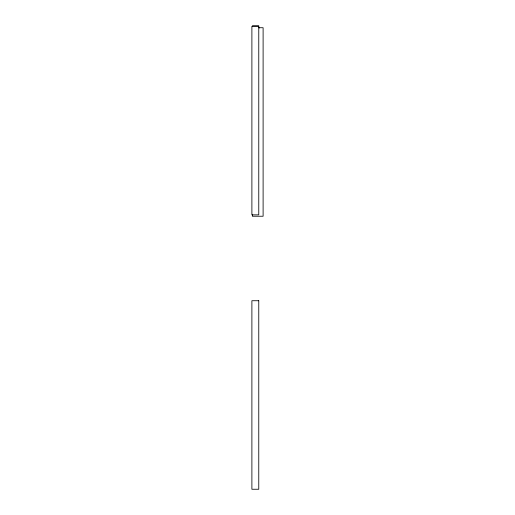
<?xml version="1.0" encoding="UTF-8"?>
<svg xmlns="http://www.w3.org/2000/svg" width="515" height="515" viewBox="0 0 515 515"><rect width="100%" height="100%" fill="white"/><g stroke="black" fill="none" stroke-linecap="round" stroke-linejoin="round"><path stroke-width="0.77" d="M258.768 26.336L251.893 26.336L251.893 214.858L258.768 214.858L258.768 25.75L252.485 25.75L252.485 26.381M258.556 27.72L263.107 27.72L263.107 216.236L252.485 216.236M259.599 27.359L259.599 27.984M252.485 214.279L252.485 215.875M258.768 300.728L251.893 300.728L251.893 489.25L258.768 489.25L258.768 300.728"/></g></svg>
